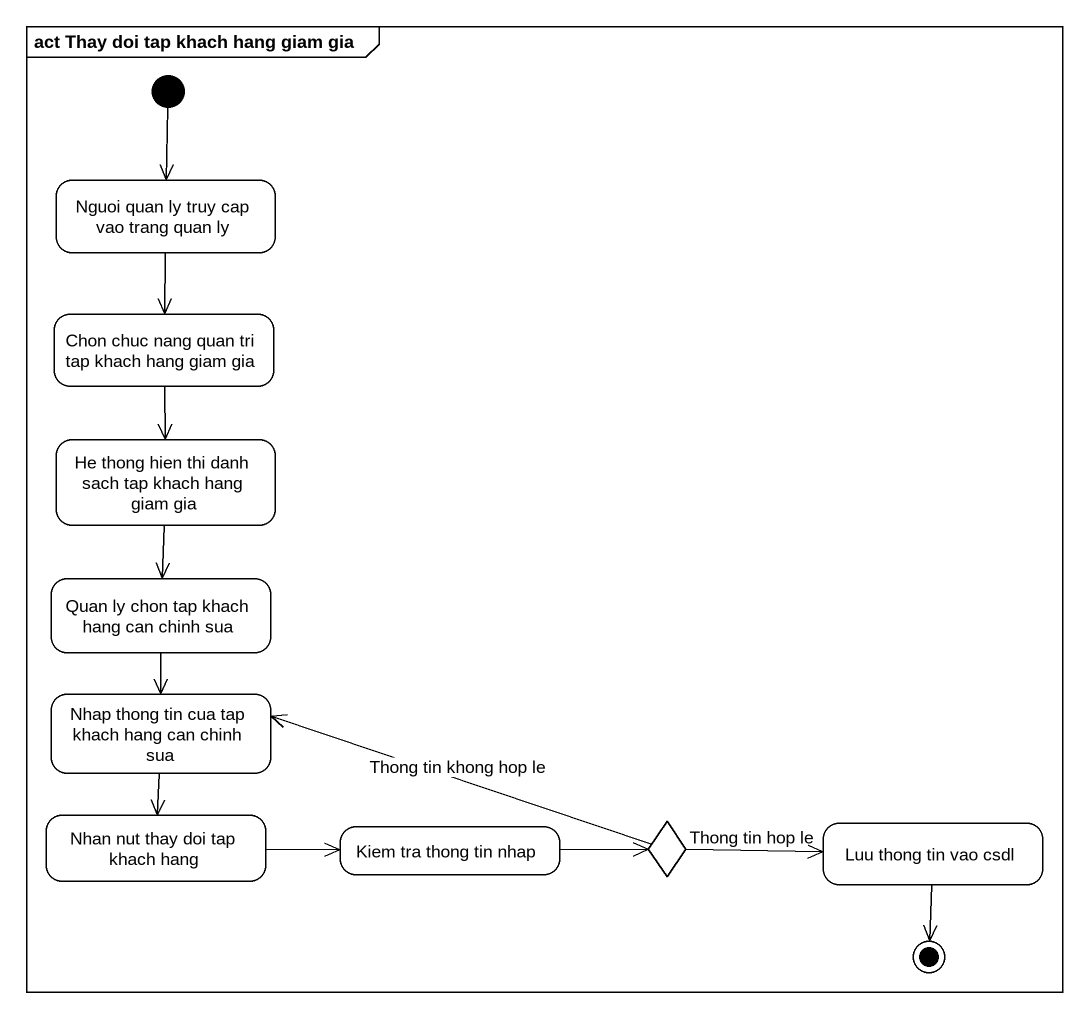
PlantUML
@startuml
mainframe act Thay doi tap khach hang giam gia
hide empty description
state "Nguoi quan ly truy cap vao trang quan ly" as Nguoi_quan_ly_truy_cap_vao
state "Chon chuc nang quan tri tap khach hang giam gia" as Chon_chuc_nang_quan_tri_tap
state "He thong hien thi danh sach tap khach hang giam gia" as He_thong_hien_thi_danh_sach
state "Quan ly chon tap khach hang can chinh sua" as Quan_ly_chon_tap_khach_hang
state "Nhap thong tin cua tap khach hang can chinh sua" as Nhap_thong_tin_cua_tap
state "Nhan nut thay doi tap khach hang" as Nhan_nut_thay_doi_tap_khach
state "Kiem tra thong tin nhap" as Kiem_tra_thong_tin_nhap
state choice1 <<choice>>
state "Luu thong tin vao csdl" as Luu_thong_tin_vao_csdl
[*] --> Nguoi_quan_ly_truy_cap_vao
Nguoi_quan_ly_truy_cap_vao --> Chon_chuc_nang_quan_tri_tap
Chon_chuc_nang_quan_tri_tap --> He_thong_hien_thi_danh_sach
He_thong_hien_thi_danh_sach --> Quan_ly_chon_tap_khach_hang
Quan_ly_chon_tap_khach_hang --> Nhap_thong_tin_cua_tap
Nhap_thong_tin_cua_tap --> Nhan_nut_thay_doi_tap_khach
Nhan_nut_thay_doi_tap_khach -right-> Kiem_tra_thong_tin_nhap
Kiem_tra_thong_tin_nhap -right-> choice1
choice1 -left-> Nhap_thong_tin_cua_tap : Thong tin khong hop le
choice1 -right-> Luu_thong_tin_vao_csdl : Thong tin hop le
Luu_thong_tin_vao_csdl --> [*]
@enduml
